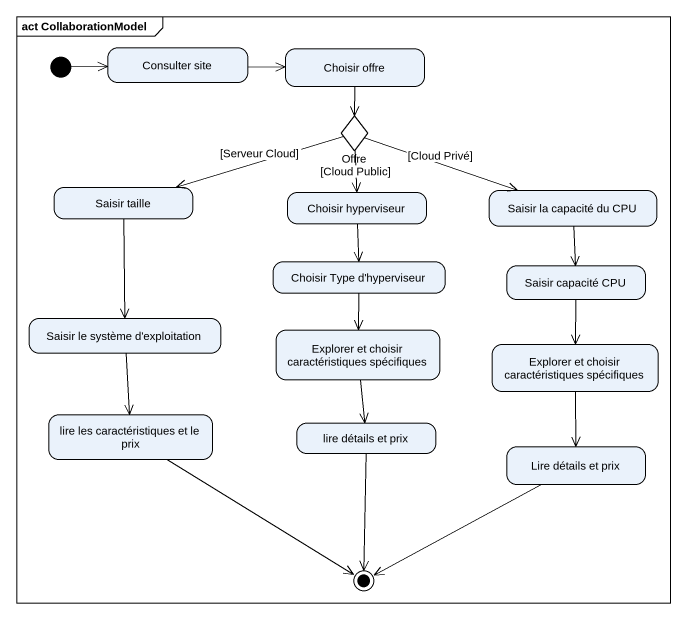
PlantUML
@startuml
mainframe act CollaborationModel
hide empty description
state "Consulter site" as Consulter_site
state "Choisir offre" as Choisir_offre
state Offre <<choice>>
state "Saisir taille" as Saisir_taille
state "Choisir hyperviseur" as Choisir_hyperviseur
state "Saisir la capacité du CPU" as Saisir_la_capacité_du_CPU
state "Choisir Type d'hyperviseur" as Choisir_Type_d_hyperviseur
state "Saisir capacité CPU" as Saisir_capacité_CPU
state "Saisir le système d'exploitation" as Saisir_le_système_d
state "Explorer et choisir caractéristiques spécifiques" as Explorer_et_choisir
state "Explorer et choisir caractéristiques spécifiques" as Explorer_et_choisir_2
state "lire les caractéristiques et le prix" as lire_les_caractéristiques
state "lire détails et prix" as lire_détails_et_prix
state "Lire détails et prix" as Lire_détails_et_prix
[*] -right-> Consulter_site
Consulter_site -right-> Choisir_offre
Choisir_offre --> Offre
Offre -left-> Saisir_taille : [Serveur Cloud]
Offre --> Choisir_hyperviseur : [Cloud Public]
Offre -right-> Saisir_la_capacité_du_CPU : [Cloud Privé]
Saisir_taille --> Saisir_le_système_d
Choisir_hyperviseur --> Choisir_Type_d_hyperviseur
Saisir_la_capacité_du_CPU --> Saisir_capacité_CPU
Choisir_Type_d_hyperviseur --> Explorer_et_choisir
Saisir_capacité_CPU --> Explorer_et_choisir_2
Saisir_le_système_d --> lire_les_caractéristiques
Explorer_et_choisir --> lire_détails_et_prix
Explorer_et_choisir_2 --> Lire_détails_et_prix
lire_les_caractéristiques --> [*]
lire_détails_et_prix --> [*]
Lire_détails_et_prix -left-> [*]
@enduml
